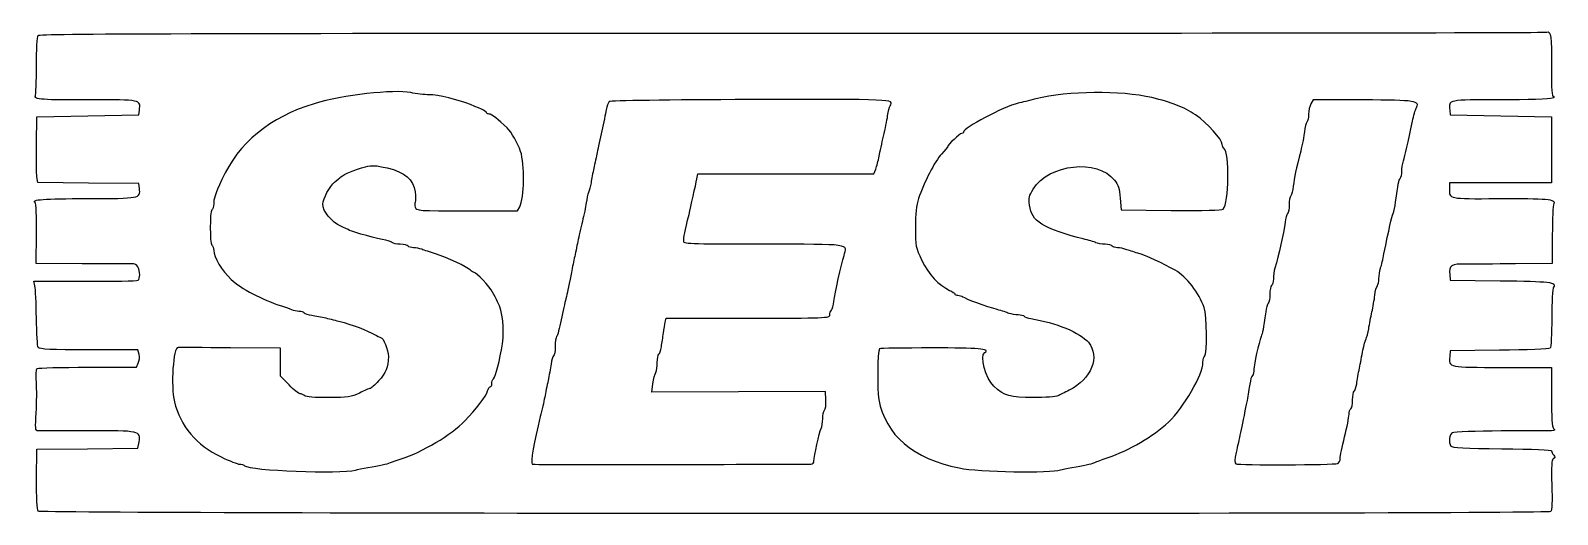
# Model space of a CAD drawing. Extents: x 17 to 246, y 191 to 264.
import ezdxf

# ---------------------------------------------------------------- set-up
doc = ezdxf.new("R2010")
doc.units = 0
doc.layers.add('Image', color=7, linetype='CONTINUOUS')

msp = doc.modelspace()

# ---------------------------------------------------------------- linework, layer by layer
at = {"layer": 'Image', "color": 7}
for points in [[(217.234193, 253.464158), (209.715502, 253.498466), (209.372216, 252.879569)], [(17.791417, 246.836716), (17.848721, 250.937757), (25.521637, 251.070049), (33.194554, 251.202341), (33.277622, 251.923198)], [(230.226068, 251.923198), (230.309137, 251.202341), (237.924067, 251.070049), (245.538998, 250.937757), (245.551116, 247.365882)], [(33.279818, 240.139987), (33.194554, 240.883591), (25.599015, 240.953777), (18.003476, 241.02396), (17.868795, 241.879818)], [(117.066714, 241.611195), (117.209843, 242.338799), (130.440517, 242.338799), (143.671192, 242.338799), (143.948243, 243.066403)], [(245.542967, 242.404945), (245.522673, 241.015882), (237.849757, 241.015882), (230.17684, 241.015882), (230.180888, 240.155987)], [(180.699762, 238.70403), (180.832054, 236.914841), (188.340534, 236.844517)], [(82.51258, 236.782549), (90.122957, 236.782549), (90.435695, 237.377862)], [(24.686425, 228.815741), (17.765782, 228.845049), (17.807253, 233.368252)], [(245.654962, 233.144356), (245.654962, 228.844705), (240.098712, 228.802335)], [(17.560018, 225.479057), (17.387311, 226.214107), (25.09301, 226.191352)], [(230.224931, 227.208689), (230.309132, 226.331507), (237.827701, 226.261165)], [(112.322885, 220.047648), (112.447343, 220.642961), (124.745427, 220.642961)], [(33.223092, 215.199484), (33.052181, 215.880466), (25.664502, 215.880466)], [(55.761252, 210.595033), (54.493512, 211.92418), (54.493512, 214.034616), (54.493512, 216.145049), (46.952887, 216.184737)], [(237.708522, 215.818606), (230.309132, 215.748174), (230.224933, 214.870996)], [(25.518425, 213.25224), (32.818533, 213.255495), (33.10627, 213.887005)], [(238.146736, 213.234632), (245.522673, 213.234632), (245.522673, 208.789632)], [(136.464204, 208.340764), (136.382054, 209.606142), (123.333875, 209.560046), (110.285697, 209.513951), (110.469257, 210.778976)], [(17.813174, 196.433591), (17.848721, 200.931507), (25.44426, 201.001693), (33.039799, 201.071877), (33.220713, 202.036233)]]:
    msp.add_lwpolyline(points, dxfattribs=at)
for points in [[(65.738304, 197.799455)], [(134.199241, 198.688611)], [(171.703929, 197.81806)], [(213.38004, 198.77985)], [(18.044002, 191.604945)]]:
    msp.add_lwpolyline(points, close=True, dxfattribs=at)
for points in [[(17.793301, 258.588047), (17.788671, 261.008017), (17.898013, 262.986164), (18.046772, 263.173536)], [(18.046772, 263.173536), (18.254824, 263.435588), (41.458121, 263.50343), (131.366268, 263.504856)], [(131.366268, 263.504856), (193.548098, 263.505914), (244.596415, 263.572756), (244.806975, 263.653554)], [(244.806975, 263.653554), (245.455469, 263.902405), (245.579024, 263.018948), (245.539985, 258.412237)], [(17.628476, 254.052208), (17.723613, 254.206142), (17.797783, 256.247268), (17.793301, 258.588047)], [(245.539985, 258.412237), (245.510746, 254.962046), (245.577924, 253.976346), (245.843282, 253.961868)], [(74.054483, 254.555956), (71.535369, 255.076269), (63.813693, 254.193873), (59.520595, 252.895092)], [(185.462262, 253.804338), (180.745527, 254.90596), (172.924057, 254.820423), (167.999762, 253.613367)], [(25.843741, 253.460094), (18.739708, 253.435382), (17.310908, 253.538371), (17.628476, 254.052208)], [(33.277622, 251.923198), (33.460182, 253.507425), (33.559345, 253.486923), (25.843741, 253.460094)], [(59.520595, 252.895092), (52.932401, 250.901981), (48.103975, 246.92904), (45.674177, 241.501943)], [(76.805449, 254.245049), (76.12031, 254.245049), (74.882375, 254.384956), (74.054483, 254.555956)], [(83.034759, 252.769206), (81.326675, 253.476686), (78.083532, 254.245049), (76.805449, 254.245049)], [(85.449762, 251.534628), (85.449762, 251.728809), (85.036274, 251.940187), (83.034759, 252.769206)], [(103.885585, 253.207539), (103.75202, 253.073974), (103.55049, 252.508634), (103.437735, 251.951225)], [(125.080998, 253.516987), (112.814023, 253.477993), (104.027761, 253.349715), (103.885585, 253.207539)], [(146.116725, 252.568702), (146.748294, 253.590597), (146.846401, 253.586176), (125.080998, 253.516987)], [(145.742692, 251.071224), (145.844503, 251.726713), (146.012821, 252.400578), (146.116725, 252.568702)], [(165.349833, 252.966535), (163.144086, 252.432325), (157.151845, 249.260304), (157.151845, 248.626892)], [(167.999762, 253.613367), (167.053876, 253.38151), (165.861407, 253.090434), (165.349833, 252.966535)], [(192.025696, 251.199393), (190.202701, 252.41186), (188.455824, 253.105174), (185.462262, 253.804338)], [(209.372216, 252.879569), (209.183409, 252.539175), (209.024709, 251.837997), (209.019555, 251.321398)], [(225.201155, 252.228043), (225.782719, 253.340656), (225.22166, 253.427709), (217.234193, 253.464158)], [(237.869312, 253.482094), (229.927412, 253.483681), (230.043511, 253.507388), (230.226068, 251.923198)], [(245.65497, 253.71194), (245.363929, 253.584707), (241.860382, 253.481276), (237.869312, 253.482094)], [(245.843282, 253.961868), (246.030753, 253.951629), (245.946012, 253.839173), (245.65497, 253.71194)], [(85.853688, 251.334632), (85.631528, 251.334632), (85.449762, 251.424631), (85.449762, 251.534628)], [(88.553073, 249.241858), (87.186019, 250.572712), (86.203293, 251.334632), (85.853688, 251.334632)], [(103.437735, 251.951225), (103.324983, 251.39382), (103.029808, 249.985257), (102.781796, 248.821091)], [(145.127258, 248.027341), (145.363933, 249.045987), (145.640877, 250.415735), (145.742692, 251.071224)], [(196.045595, 246.739934), (196.045595, 247.517436), (193.775838, 250.035383), (192.025696, 251.199393)], [(209.019555, 251.321398), (209.014396, 250.804799), (208.90266, 250.269018), (208.771247, 250.130773)], [(223.276808, 244.304383), (223.508414, 245.076541), (223.959722, 247.059828), (224.635756, 250.276294)], [(224.635756, 250.276294), (224.803975, 251.076658), (225.058404, 251.954945), (225.201155, 252.228043)], [(90.568111, 245.727114), (90.143314, 246.978323), (89.21518, 248.597232), (88.553073, 249.241858)], [(102.781796, 248.821091), (102.533781, 247.656924), (102.223551, 246.198409), (102.092395, 245.579945)], [(144.461119, 244.984632), (144.59082, 245.639476), (144.890585, 247.008695), (145.127258, 248.027341)], [(156.878443, 248.424216), (156.601779, 248.424216), (154.770595, 246.708493), (154.770595, 246.449273)], [(157.151845, 248.626892), (157.151845, 248.51542), (157.028814, 248.424216), (156.878443, 248.424216)], [(208.400428, 248.688794), (208.32789, 248.03395), (208.07064, 246.724263), (207.828764, 245.778377)], [(208.771247, 250.130773), (208.639836, 249.992528), (208.472966, 249.343638), (208.400428, 248.688794)], [(17.868795, 241.879818), (17.794719, 242.350539), (17.7599, 244.581143), (17.791417, 246.836716)], [(90.435695, 237.377862), (91.133718, 238.706594), (91.214853, 243.822186), (90.568111, 245.727114)], [(154.770595, 246.449273), (154.770595, 246.372002), (154.354662, 245.867812), (153.846302, 245.328853)], [(196.280945, 246.193326), (196.151503, 246.273325), (196.045595, 246.519298), (196.045595, 246.739934)], [(196.186123, 237.053967), (197.077994, 237.794154), (197.159504, 245.650345), (196.280945, 246.193326)], [(207.828764, 245.778377), (207.147427, 243.113954), (206.867101, 241.78046), (206.716355, 240.486711)], [(245.551116, 247.365882), (245.557783, 245.401351), (245.554106, 243.168929), (245.542967, 242.404945)], [(63.55692, 241.900792), (63.986952, 242.312264), (65.686292, 243.005565), (67.236737, 243.402093)], [(67.236737, 243.402093), (68.278417, 243.668505), (68.791444, 243.64201), (70.530683, 243.231985)], [(102.092395, 245.579945), (101.961238, 244.961481), (101.728257, 243.889919), (101.574658, 243.198695)], [(143.948243, 243.066403), (144.100621, 243.466586), (144.331415, 244.329789), (144.461119, 244.984632)], [(153.846302, 245.328853), (152.852956, 244.275718), (151.158871, 240.992319), (150.396467, 238.642533)], [(167.630258, 240.064824), (170.029807, 243.857695), (177.239747, 244.649022), (179.837654, 241.404645)], [(223.033095, 242.703654), (223.033095, 243.137161), (223.142768, 243.857489), (223.276808, 244.304383)], [(45.674177, 241.501943), (44.591753, 239.084287), (44.439345, 238.632815), (44.439345, 237.844047)], [(60.843512, 237.831836), (60.843512, 238.55571), (61.921041, 240.55795), (62.596564, 241.089318)], [(62.596564, 241.089318), (62.943645, 241.362328), (63.375802, 241.727493), (63.55692, 241.900792)], [(70.530683, 243.231985), (73.184729, 242.606293), (74.436367, 241.528042), (74.714682, 239.627598)], [(101.161379, 241.015882), (101.087671, 240.50656), (100.924815, 239.851716), (100.799477, 239.560674)], [(101.574658, 243.198695), (101.421062, 242.507471), (101.235084, 241.525205), (101.161379, 241.015882)], [(115.888431, 236.253382), (116.160412, 237.385233), (116.871152, 240.617063), (117.066714, 241.611195)], [(179.837654, 241.404645), (180.423775, 240.67267), (180.593518, 240.140945), (180.699762, 238.70403)], [(222.098343, 238.105461), (222.444368, 240.787364), (222.569201, 241.424471), (222.795613, 241.664106)], [(222.795613, 241.664106), (222.926227, 241.802351), (223.033095, 242.270148), (223.033095, 242.703654)], [(25.423096, 238.630582), (33.397706, 238.635), (33.451205, 238.645266), (33.279818, 240.139987)], [(74.714682, 239.627598), (74.815848, 238.9368), (74.824159, 238.251127), (74.73315, 238.103876)], [(100.799477, 239.560674), (100.674138, 239.269632), (100.506464, 238.555257), (100.426864, 237.973174)], [(167.067632, 237.641754), (166.915108, 238.73234), (166.989236, 239.051587), (167.630258, 240.064824)], [(206.338694, 239.044731), (206.207281, 238.906487), (206.099762, 238.305221), (206.099762, 237.708586)], [(206.716355, 240.486711), (206.640054, 239.831867), (206.470104, 239.182976), (206.338694, 239.044731)], [(230.180888, 240.155987), (230.188482, 238.54632), (230.002728, 238.585648), (237.431688, 238.620784)], [(17.622036, 238.031533), (16.905587, 238.474258), (18.894166, 238.626962), (25.423096, 238.630582)], [(17.807253, 233.368252), (17.83006, 235.856013), (17.746713, 237.954489), (17.622036, 238.031533)], [(44.174762, 236.914841), (43.829245, 236.701301), (43.829245, 231.836714), (44.174762, 231.623174)], [(44.439345, 237.844047), (44.439345, 237.42292), (44.320283, 237.004778), (44.174762, 236.914841)], [(63.625312, 234.436576), (62.092348, 235.138177), (60.843512, 236.662415), (60.843512, 237.831836)], [(74.73315, 238.103876), (74.642147, 237.956624), (74.642927, 237.599088), (74.735002, 237.309348)], [(74.735002, 237.309348), (74.896845, 236.799424), (75.145977, 236.782549), (82.51258, 236.782549)], [(100.426864, 237.973174), (100.347267, 237.391091), (100.092904, 236.140935), (99.861613, 235.195049)], [(150.396467, 238.642533), (150.066333, 237.625038), (149.9239, 236.328553), (149.916859, 234.276908)], [(168.925804, 234.760894), (167.680748, 235.631239), (167.25691, 236.288345), (167.067632, 237.641754)], [(188.340534, 236.844517), (193.330068, 236.797784), (195.962109, 236.868039), (196.186123, 237.053967)], [(206.099762, 237.708586), (206.099762, 237.11195), (205.992894, 236.510684), (205.86228, 236.37244)], [(221.721233, 236.385669), (221.844156, 236.676711), (222.013857, 237.450617), (222.098343, 238.105461)], [(237.431688, 238.620784), (244.971155, 238.656442), (246.20411, 238.547405), (245.869267, 237.874606)], [(245.869267, 237.874606), (245.751398, 237.637778), (245.654962, 235.509165), (245.654962, 233.144356)], [(64.862178, 233.849156), (64.616444, 233.973357), (64.059853, 234.237697), (63.625312, 234.436576)], [(99.861613, 235.195049), (99.630323, 234.249164), (99.318657, 232.879945), (99.169022, 232.152341)], [(115.083095, 232.280836), (115.083095, 232.760192), (115.26692, 233.666964), (115.888431, 236.253382)], [(149.916859, 234.276908), (149.907149, 231.447292), (149.936491, 231.296991), (150.881995, 229.331888)], [(175.143512, 232.549689), (172.899927, 233.045349), (169.805874, 234.145688), (168.925804, 234.760894)], [(205.482515, 235.062752), (205.253106, 233.356327), (204.531656, 230.087583), (203.960061, 228.1648)], [(205.86228, 236.37244), (205.731663, 236.234195), (205.560769, 235.644836), (205.482515, 235.062752)], [(220.347339, 230.300252), (221.093096, 234.019677), (221.519343, 235.907662), (221.721233, 236.385669)], [(70.304819, 232.354382), (69.216757, 232.516159), (65.456022, 233.54901), (64.862178, 233.849156)], [(71.312622, 231.990815), (71.23262, 232.120257), (70.779111, 232.283863), (70.304819, 232.354382)], [(72.485179, 231.755466), (71.920272, 231.755466), (71.392621, 231.861373), (71.312622, 231.990815)], [(99.169022, 232.152341), (99.019389, 231.424737), (98.782905, 230.293643), (98.643506, 229.638799)], [(127.093329, 231.755466), (115.28842, 231.755466), (115.083095, 231.764435), (115.083095, 232.280836)], [(139.181946, 230.067702), (139.72599, 231.8477), (140.386615, 231.755466), (127.093329, 231.755466)], [(177.058151, 231.991834), (176.805463, 232.121837), (175.943876, 232.372871), (175.143512, 232.549689)], [(178.431597, 231.755466), (177.928889, 231.755466), (177.310838, 231.861831), (177.058151, 231.991834)], [(44.174762, 231.623174), (44.320283, 231.533237), (44.439345, 231.173248), (44.439345, 230.823199)], [(44.439345, 230.823199), (44.439345, 229.846291), (45.679709, 227.785795), (47.065041, 226.461384)], [(73.675804, 231.490882), (73.585866, 231.636403), (73.050085, 231.755466), (72.485179, 231.755466)], [(74.472718, 231.226299), (74.124352, 231.226299), (73.765741, 231.345362), (73.675804, 231.490882)], [(75.713876, 230.995056), (75.379606, 231.122241), (74.821087, 231.226299), (74.472718, 231.226299)], [(77.776845, 230.29591), (76.976481, 230.553257), (76.048145, 230.867873), (75.713876, 230.995056)], [(83.021265, 227.864149), (82.536858, 228.338007), (79.530284, 229.732112), (77.776845, 230.29591)], [(98.643506, 229.638799), (98.504105, 228.983955), (98.283802, 227.912393), (98.153942, 227.257549)], [(137.649701, 223.156507), (137.79196, 224.303855), (138.773712, 228.732048), (139.181946, 230.067702)], [(179.509137, 231.490882), (179.4192, 231.636403), (178.934308, 231.755466), (178.431597, 231.755466)], [(180.306051, 231.226299), (179.957685, 231.226299), (179.599074, 231.345362), (179.509137, 231.490882)], [(181.547209, 230.98927), (181.21294, 231.119635), (180.65442, 231.226299), (180.306051, 231.226299)], [(183.345595, 230.413033), (182.690751, 230.599596), (181.881478, 230.858904), (181.547209, 230.98927)], [(188.967372, 227.840254), (187.210076, 228.855691), (184.568293, 230.064688), (183.345595, 230.413033)], [(219.837802, 228.1648), (219.97216, 228.611695), (220.20145, 229.572648), (220.347339, 230.300252)], [(32.184202, 228.832304), (31.866774, 228.807089), (28.492773, 228.799641), (24.686425, 228.815741)], [(33.044098, 228.349818), (32.87771, 228.660719), (32.52383, 228.859278), (32.184202, 228.832304)], [(33.062778, 226.331812), (33.410618, 226.546791), (33.400085, 227.684645), (33.044098, 228.349818)], [(83.573673, 227.522132), (83.462143, 227.522132), (83.213559, 227.676041), (83.021265, 227.864149)], [(86.359786, 224.555751), (85.956883, 225.33497), (83.902637, 227.522132), (83.573673, 227.522132)], [(98.153942, 227.257549), (97.704315, 224.9902), (97.594401, 224.47518), (97.363418, 223.553382)], [(150.881995, 229.331888), (151.885531, 227.246206), (153.484723, 225.520186), (155.05943, 224.823152)], [(193.329631, 222.231106), (192.550135, 224.441837), (190.674204, 226.853978), (188.967372, 227.840254)], [(203.960061, 228.1648), (203.827208, 227.717906), (203.718512, 226.980792), (203.718512, 226.52677)], [(219.593512, 226.564071), (219.593512, 226.997577), (219.703441, 227.717906), (219.837802, 228.1648)], [(232.642452, 228.785428), (230.477814, 228.814432), (230.094779, 228.564612), (230.224931, 227.208689)], [(240.098712, 228.802335), (237.042775, 228.779025), (233.687459, 228.771421), (232.642452, 228.785428)], [(17.790724, 220.642966), (17.758826, 222.898539), (17.655009, 225.074779), (17.560018, 225.479057)], [(25.09301, 226.191352), (29.331142, 226.178838), (32.917537, 226.242049), (33.062778, 226.331812)], [(47.065041, 226.461384), (48.496744, 225.092641), (51.759993, 223.379882), (54.625804, 222.493022)], [(203.453929, 225.537752), (203.308408, 225.447815), (203.189345, 224.869288), (203.189345, 224.252136)], [(203.718512, 226.52677), (203.718512, 226.072748), (203.599449, 225.627689), (203.453929, 225.537752)], [(218.976919, 224.082544), (219.053219, 224.737388), (219.223169, 225.386278), (219.35458, 225.524523)], [(219.35458, 225.524523), (219.485993, 225.662768), (219.593512, 226.130564), (219.593512, 226.564071)], [(237.827701, 226.261165), (245.274841, 226.191493), (246.426442, 226.053581), (245.818554, 225.304215)], [(245.818554, 225.304215), (245.686657, 225.141621), (245.574611, 223.058498), (245.569565, 220.675052)], [(87.121563, 223.100543), (86.906605, 223.506324), (86.563806, 224.161167), (86.359786, 224.555751)], [(87.830552, 216.803467), (88.169504, 219.039548), (87.871713, 221.684453), (87.121563, 223.100543)], [(97.363418, 223.553382), (97.235791, 223.04406), (96.924519, 221.61531), (96.671704, 220.378382)], [(137.280994, 221.84682), (137.411611, 221.985065), (137.577528, 222.574424), (137.649701, 223.156507)], [(155.05943, 224.823152), (155.482655, 224.635817), (155.828929, 224.392543), (155.828929, 224.282545)], [(155.828929, 224.282545), (155.828929, 224.172547), (156.043241, 224.082549), (156.305179, 224.082549)], [(156.305179, 224.082549), (156.567116, 224.082549), (156.894538, 223.984997), (157.032783, 223.865771)], [(157.032783, 223.865771), (157.341258, 223.599727), (160.55657, 222.416698), (162.178929, 221.972317)], [(202.951863, 222.87869), (202.821246, 222.740445), (202.647222, 222.151086), (202.56514, 221.569002)], [(203.189345, 224.252136), (203.189345, 223.634985), (203.082477, 223.016934), (202.951863, 222.87869)], [(218.542246, 221.569002), (218.705015, 222.296606), (218.900618, 223.4277), (218.976919, 224.082544)], [(18.062774, 216.211195), (17.945045, 216.393096), (17.822622, 218.387393), (17.790724, 220.642966)], [(54.625804, 222.493022), (55.207887, 222.312889), (55.89088, 222.061061), (56.143567, 221.933402)], [(56.143567, 221.933402), (56.396255, 221.805746), (56.895243, 221.701299), (57.252431, 221.701299)], [(57.252431, 221.701299), (57.609621, 221.701299), (57.967676, 221.594812), (58.048115, 221.464664)], [(58.048115, 221.464664), (58.128551, 221.334515), (58.641591, 221.165618), (59.188207, 221.089334)], [(59.188207, 221.089334), (59.734823, 221.013052), (60.688069, 220.821882), (61.306533, 220.664511)], [(61.306533, 220.664511), (61.924996, 220.507139), (62.877496, 220.272031), (63.423199, 220.142043)], [(96.671704, 220.378382), (96.418887, 219.141455), (96.112245, 218.016315), (95.990275, 217.87807)], [(124.745427, 220.642961), (136.411639, 220.642966), (137.043512, 220.667434), (137.043512, 221.119216)], [(137.043512, 221.119216), (137.043512, 221.381153), (137.15038, 221.708575), (137.280994, 221.84682)], [(162.178929, 221.972317), (162.833772, 221.792948), (163.643045, 221.539528), (163.977315, 221.409162)], [(163.977315, 221.409162), (164.311584, 221.278797), (164.929635, 221.172132), (165.350764, 221.172132)], [(165.350764, 221.172132), (165.771891, 221.172132), (166.181902, 221.066225), (166.261902, 220.936783)], [(166.261902, 220.936783), (166.341904, 220.807341), (166.795413, 220.641325), (167.269705, 220.567861)], [(167.269705, 220.567861), (170.970842, 219.994578), (174.73391, 218.44731), (175.916601, 217.012501)], [(193.399762, 214.954424), (193.781992, 215.190657), (193.724945, 221.109961), (193.329631, 222.231106)], [(202.56514, 221.569002), (202.204799, 219.013656), (202.085604, 218.362419), (201.887161, 217.864836)], [(218.049634, 219.054286), (218.157801, 219.709775), (218.379474, 220.841398), (218.542246, 221.569002)], [(245.569565, 220.675052), (245.564512, 218.291606), (245.458581, 216.239706), (245.33415, 216.115276)], [(63.423199, 220.142043), (64.961458, 219.775627), (67.822043, 218.695413), (68.594584, 218.189225)], [(68.594584, 218.189225), (68.97792, 217.938054), (69.401246, 217.732549), (69.535307, 217.732549)], [(111.737704, 216.341822), (111.820251, 216.888438), (111.957683, 217.811919), (112.043107, 218.394002)], [(112.043107, 218.394002), (112.128533, 218.976086), (112.254432, 219.720226), (112.322885, 220.047648)], [(217.648848, 217.532217), (217.761114, 217.713864), (217.941467, 218.398796), (218.049634, 219.054286)], [(25.664502, 215.880466), (20.044911, 215.880466), (18.225596, 215.959619), (18.062774, 216.211195)], [(39.085176, 216.250882), (38.356797, 216.309803), (37.956696, 210.412542), (38.529993, 208.06778)], [(46.952887, 216.184737), (42.805543, 216.206565), (39.265074, 216.23633), (39.085176, 216.250882)], [(69.535307, 217.732549), (69.941959, 217.732549), (70.689846, 215.874656), (70.693899, 214.854383)], [(86.494451, 211.52807), (86.834049, 211.868229), (87.452745, 214.311066), (87.830552, 216.803467)], [(95.768512, 216.372332), (95.768512, 215.68242), (95.665242, 215.054122), (95.539023, 214.976115)], [(95.990275, 217.87807), (95.868305, 217.739825), (95.768512, 217.062243), (95.768512, 216.372332)], [(111.350981, 215.20173), (111.481129, 215.282166), (111.655154, 215.795206), (111.737704, 216.341822)], [(144.513578, 216.030392), (144.225224, 215.742038), (144.14587, 209.82949), (144.411367, 208.414742)], [(152.397439, 216.161848), (148.133218, 216.161318), (144.585478, 216.102295), (144.513578, 216.030392)], [(160.349898, 215.497839), (161.194951, 216.02011), (159.489479, 216.162512), (152.397439, 216.161848)], [(175.916601, 217.012501), (177.722207, 214.82199), (176.389027, 211.494306), (173.026845, 209.799518)], [(201.887161, 217.864836), (201.530582, 216.970729), (200.803523, 213.670571), (200.805873, 212.956815)], [(216.656039, 213.102336), (216.801472, 213.82994), (217.038423, 215.050008), (217.182597, 215.813598)], [(217.182597, 215.813598), (217.326771, 216.57719), (217.536583, 217.350568), (217.648848, 217.532217)], [(245.33415, 216.115276), (245.209719, 215.990845), (241.778187, 215.857344), (237.708522, 215.818606)], [(33.10627, 213.887005), (33.264525, 214.234334), (33.317095, 214.82495), (33.223092, 215.199484)], [(70.693899, 214.854383), (70.70017, 213.277117), (70.340482, 212.379893), (69.224657, 211.189393)], [(95.146355, 213.703728), (95.056605, 213.081923), (94.856752, 211.977862), (94.702238, 211.250257)], [(95.539023, 214.976115), (95.412803, 214.898105), (95.236104, 214.325533), (95.146355, 213.703728)], [(110.883581, 212.489629), (111.010502, 212.734723), (111.114345, 213.412305), (111.114345, 213.995368)], [(111.114345, 213.995368), (111.114345, 214.57843), (111.220832, 215.121292), (111.350981, 215.20173)], [(161.702184, 210.409028), (160.443984, 211.570845), (159.534373, 214.993815), (160.349898, 215.497839)], [(187.944384, 205.01964), (190.284764, 207.200616), (193.135179, 212.148573), (193.135179, 214.030208)], [(193.135179, 214.030208), (193.135179, 214.448588), (193.254241, 214.864487), (193.399762, 214.954424)], [(230.224933, 214.870996), (230.066757, 213.223115), (230.010999, 213.234632), (238.146736, 213.234632)], [(17.780469, 211.014164), (17.693704, 212.219913), (17.747983, 212.95831), (17.931731, 213.071869)], [(17.931731, 213.071869), (18.089351, 213.169286), (21.503365, 213.250452), (25.518425, 213.25224)], [(69.224657, 211.189393), (68.642262, 210.568024), (68.065483, 210.059632), (67.94292, 210.059632)], [(86.243512, 210.800466), (86.243512, 211.062403), (86.356433, 211.389825), (86.494451, 211.52807)], [(94.702238, 211.250257), (94.547722, 210.522653), (94.317942, 209.39156), (94.191616, 208.736716)], [(110.469257, 210.778976), (110.570214, 211.474741), (110.75666, 212.244535), (110.883581, 212.489629)], [(200.570613, 212.030773), (200.439996, 211.892528), (200.267454, 211.303169), (200.187184, 210.721086)], [(200.805873, 212.956815), (200.807196, 212.585737), (200.701227, 212.169018), (200.570613, 212.030773)], [(216.244826, 210.785572), (216.325561, 211.332188), (216.510608, 212.374731), (216.656039, 213.102336)], [(17.749965, 206.421326), (17.84117, 207.913065), (17.854896, 209.979842), (17.780469, 211.014164)], [(57.428127, 209.265882), (57.208603, 209.265882), (56.458509, 209.864), (55.761252, 210.595033)], [(58.126484, 208.96666), (57.961914, 209.131231), (57.647652, 209.265882), (57.428127, 209.265882)], [(61.68513, 208.68617), (59.589432, 208.674131), (58.318876, 208.774268), (58.126484, 208.96666)], [(66.33232, 209.382267), (65.081446, 208.771718), (64.623035, 208.703053), (61.68513, 208.68617)], [(67.94292, 210.059632), (67.82036, 210.059632), (67.09559, 209.754817), (66.33232, 209.382267)], [(82.194448, 205.198967), (83.852996, 206.896213), (85.43186, 208.970137), (85.612089, 209.688226)], [(85.612089, 209.688226), (85.69988, 210.038021), (85.877866, 210.324216), (86.007612, 210.324216)], [(86.007612, 210.324216), (86.137356, 210.324216), (86.243512, 210.538528), (86.243512, 210.800466)], [(167.627377, 208.689522), (164.20166, 208.684098), (163.280807, 208.951335), (161.702184, 210.409028)], [(171.343087, 208.946991), (171.071865, 208.808188), (169.399794, 208.692327), (167.627377, 208.689522)], [(173.026845, 209.799518), (172.372001, 209.469429), (171.614312, 209.085791), (171.343087, 208.946991)], [(200.187184, 210.721086), (200.106912, 210.139002), (199.916124, 209.037674), (199.763208, 208.27369)], [(215.624762, 208.339836), (215.624762, 208.977503), (215.731249, 209.565042), (215.861397, 209.64548)], [(215.861397, 209.64548), (215.991546, 209.725916), (216.164089, 210.238956), (216.244826, 210.785572)], [(38.529993, 208.06778), (39.422316, 204.418221), (41.860795, 201.53331), (45.547719, 199.765269)], [(94.191616, 208.736716), (94.065291, 208.081872), (93.767294, 206.772185), (93.529399, 205.826299)], [(135.985179, 205.505203), (135.985179, 206.060156), (136.111443, 206.640475), (136.265767, 206.794798)], [(136.265767, 206.794798), (136.42009, 206.949122), (136.509387, 207.644807), (136.464204, 208.340764)], [(144.411367, 208.414742), (145.421363, 203.032775), (149.544342, 199.513926), (156.490387, 198.105625)], [(199.763208, 208.27369), (198.838476, 203.653644), (198.628087, 202.64582), (198.130737, 200.453633)], [(215.092465, 206.141407), (215.094317, 206.533001), (215.214658, 206.926982), (215.360179, 207.016919)], [(215.360179, 207.016919), (215.505699, 207.106856), (215.624762, 207.702169), (215.624762, 208.339836)], [(245.522673, 208.789632), (245.522673, 205.685189), (245.618426, 204.24888), (245.840173, 204.027132)], [(17.981012, 203.680888), (17.644259, 203.704806), (17.609257, 204.11994), (17.749965, 206.421326)], [(72.61747, 199.475529), (75.811139, 200.492889), (80.100866, 203.056535), (82.194448, 205.198967)], [(93.529399, 205.826299), (92.587109, 202.079685), (92.037434, 198.862728), (92.310667, 198.693685)], [(135.747313, 204.036766), (135.878139, 204.289454), (135.985179, 204.95025), (135.985179, 205.505203)], [(178.715387, 199.616526), (182.166689, 200.81866), (185.58197, 202.818135), (187.944384, 205.01964)], [(214.431007, 202.784202), (214.793089, 204.239072), (215.090745, 205.749813), (215.092465, 206.141407)], [(25.396627, 203.687238), (21.536319, 203.668241), (18.199294, 203.66541), (17.981012, 203.680888)], [(33.220713, 202.036233), (33.531358, 203.692104), (33.368581, 203.726452), (25.396627, 203.687238)], [(134.65887, 199.145565), (134.653869, 199.829521), (135.471596, 203.504221), (135.747313, 204.036766)], [(213.772679, 199.534751), (213.772679, 199.867081), (214.068927, 201.329332), (214.431007, 202.784202)], [(230.639861, 203.404848), (230.160454, 203.153248), (230.016907, 201.989806), (230.39234, 201.398738)], [(237.982048, 203.673387), (234.198507, 203.659338), (230.894522, 203.538497), (230.639861, 203.404848)], [(245.509444, 203.70428), (245.152918, 203.701343), (241.76559, 203.687426), (237.982048, 203.673387)], [(245.840173, 204.027132), (246.087117, 203.780189), (246.013624, 203.708442), (245.509444, 203.70428)], [(45.547719, 199.765269), (46.789515, 199.169774), (48.036358, 198.682549), (48.318481, 198.682549)], [(198.130737, 200.453633), (197.875036, 199.326569), (197.861425, 198.868533), (198.07964, 198.733841)], [(230.39234, 201.398738), (230.547032, 201.155202), (232.496085, 201.05434), (238.061418, 201.001863)], [(238.061418, 201.001863), (242.793573, 200.957244), (245.531248, 200.83472), (245.545382, 200.666924)], [(245.545382, 200.666924), (245.557633, 200.521403), (245.698719, 200.244437), (245.858887, 200.051445)], [(245.858887, 200.051445), (246.073922, 199.792349), (246.059627, 199.644635), (245.804253, 199.486803)], [(48.318481, 198.682549), (48.600601, 198.682549), (48.944538, 198.57503), (49.082783, 198.443617)], [(49.082783, 198.443617), (49.857083, 197.707586), (63.454928, 197.181679), (65.738304, 197.799455)], [(65.738304, 197.799455), (66.029345, 197.878197), (66.862783, 198.041376), (67.590387, 198.162077)], [(67.590387, 198.162077), (69.421261, 198.465795), (70.409636, 198.686573), (71.02997, 198.9304)], [(71.02997, 198.9304), (71.321012, 199.044795), (72.035387, 199.290104), (72.61747, 199.475529)], [(92.310667, 198.693685), (92.438172, 198.6148), (101.811082, 198.582751), (113.139358, 198.622465)], [(113.139358, 198.622465), (124.467631, 198.662179), (133.94458, 198.691945), (134.199241, 198.688611)], [(134.199241, 198.688605), (134.467391, 198.685086), (134.660836, 198.877415), (134.65887, 199.145565)], [(156.490387, 198.105625), (159.414448, 197.512776), (170.348944, 197.306094), (171.703929, 197.81806)], [(171.703929, 197.818055), (171.92221, 197.900531), (172.696116, 198.061051), (173.42372, 198.174769)], [(173.42372, 198.174769), (175.216624, 198.454981), (176.232111, 198.680628), (176.863304, 198.939071)], [(176.863304, 198.939071), (177.154345, 199.058236), (177.987783, 199.363092), (178.715387, 199.616526)], [(198.07964, 198.733841), (198.431169, 198.516862), (212.807359, 198.560092), (213.38004, 198.77985)], [(213.38004, 198.77985), (213.595992, 198.862717), (213.772679, 199.202424), (213.772679, 199.534751)], [(245.804253, 199.486803), (245.536318, 199.321211), (245.485891, 198.434005), (245.580427, 195.548734)], [(18.044007, 191.604945), (17.885313, 191.801972), (17.791997, 193.754023), (17.813174, 196.433591)], [(245.580427, 195.548734), (245.658659, 193.161023), (245.60371, 191.725682), (245.427354, 191.549314)], [(245.427354, 191.549314), (244.991088, 191.113048), (18.395543, 191.168486), (18.044002, 191.604945)]]:
    msp.add_open_spline(points, degree=3, dxfattribs=at)

doc.saveas('drawing.dxf')
